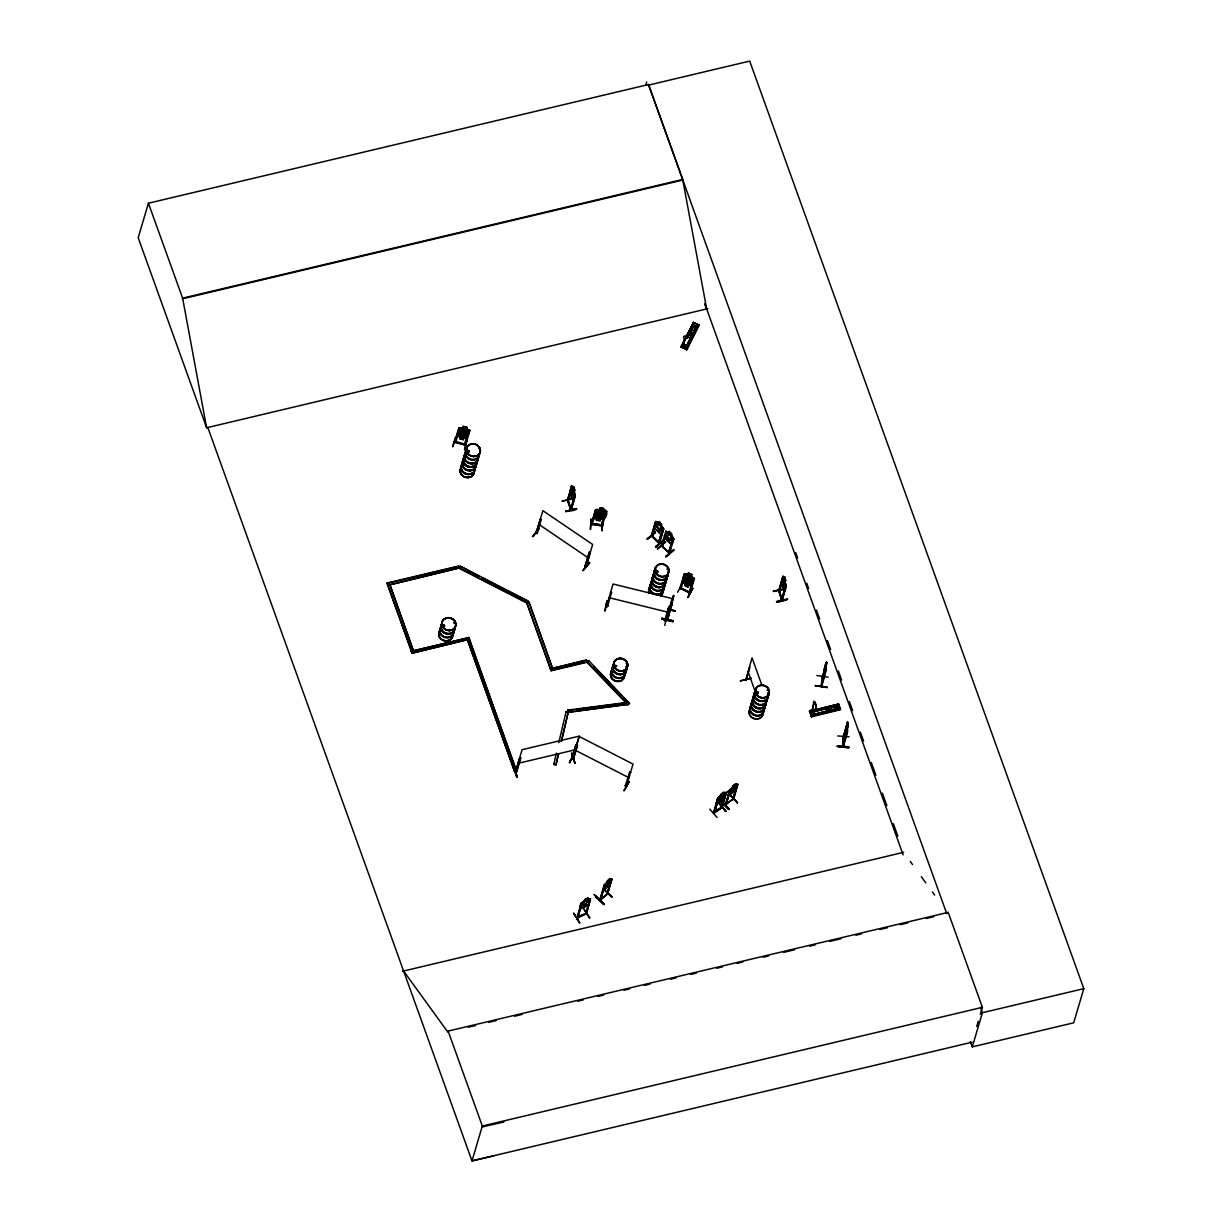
<?xml version="1.0" encoding="UTF-8"?>
<svg xmlns="http://www.w3.org/2000/svg" width="1222" height="1222" viewBox="0 0 1222 1222"><rect width="100%" height="100%" fill="white"/><g stroke="black" fill="none" stroke-linecap="round" stroke-linejoin="round"><path stroke-width="1.5" d="M565.847 510.995C577.196 511.911 583.169 504.717 565.939 511.774M717.681 798.287L713.312 813.104L721.942 807.192L726.235 792.543L721.148 807.681M713.556 812.493C732.971 801.342 710.792 812.279 714.595 812.294M721.286 794.163L719.101 797.294L714.427 812.936L718.246 798.837L717.711 799.662L713.938 812.813M721.209 807.299L722.446 806.978M826.225 664.799L826.24 663.699M683.831 346.743C685.954 347.201 682.686 346.284 684.885 346.3M685.252 345.719L684.519 345.2L684.855 346.162M684.885 345.795L685.007 345.414M843.516 745.206L843.287 746.611L847.335 732.849L847.61 721.805L845.639 729.03L845.41 736.835L846.006 736.194M845.761 729.015L845.884 736.194M846.372 731.504L846.464 728.388M847.304 728.373L847.396 725.257M845.471 734.529L848.19 722.859L847.61 727.869M848.725 747.665C814.005 743.343 872.141 750.14 837.421 746.627M837.773 735.95L849.107 736.805M843.379 735.919L842.89 746.474L847.213 731.703M843.791 736.881L843.776 735.965M847.64 723.806L847.274 722.859L843.195 737.553L847.747 722.37M812.294 712.044L811.118 711.907M571.667 485.608L575.043 493.566L573.943 499.813C569.773 500.409 569.742 488.556 571.667 485.608L567.375 500.103M672.314 601.163L667.151 619.691L671.581 604.997L667.609 619.86L667.991 618.256M816.815 675.537L828.088 677.156M781.591 583.138L784.005 590.822L781.469 583.154L781.759 580.45L781.622 583.154M593.327 517.716L594.518 518.418M596.855 518.632C587.751 517.685 609.977 520.282 600.567 519.075M600.063 520.862L600.46 518.999L602.477 518.663L603.408 515.516L601.957 513.958L598.49 513.546L596.244 514.676L595.313 517.822L596.993 518.602L596.351 520.435L600.063 520.755M604.447 518.907L603.057 519.304C605.913 519.182 608.464 511.392 605.532 510.445M811.271 712.151L810.934 712.884L811.775 712.472M811.057 714.351L810.69 711.403L810.247 712.9L811.194 712.395M828.791 709.707L827.477 708.286M590.15 529.279L591.356 519.213M590.715 529.386L590.822 519.197M594.259 514.447L594.915 516.264L603.546 517.12M595.267 510.49L596.275 510.613M603.042 510.261L604.737 511.04L603.805 514.187L601.56 515.302L598.093 514.905L596.642 513.332L597.573 510.2L599.59 509.849L599.987 507.985L603.699 508.428L603.042 510.261C612.359 510.582 591.051 510.078 596.993 509.437M596.947 509.482L599.483 509.666M599.971 508.108L603.683 508.535M602.018 530.715L602.736 520.603L602.11 530.44M605.272 512.033L606.326 511.804L605.272 512.033L601.148 525.75L602.538 524.986M605.379 515.776L603.546 517.227L594.915 516.158M745.527 679.783L745.878 679.829M746.107 680.165L749.758 666.616M848.832 746.81L837.513 745.848M443.036 625.129L443.953 626.076M467.232 451.422L468.133 450.597L467.598 451.193M467.598 452.125L467.354 451.132M454.951 623.113C453.469 621.005 454.691 625.221 454.63 622.548M468.927 451.88L468.423 451.88M479.253 449.299L478.902 448.367M614.467 666.051L616.484 665.578M615.521 665.455L615.43 666.677M616.591 666.021L615.903 667.013L614.727 666.464M626.29 663.011L626.626 663.943M626.489 663.928L626.581 663.149M655.771 571.652C656.382 569.131 656.458 574.172 657.635 571.316A7.225 6.385 16.5 0 0 655.863 571.865L656.138 572.354M667.823 569.101L667.93 569.544M753.149 704.071L753.317 702.879M756.158 692.828L757.06 692.003M756.555 692.492L757.548 693.348M767.263 690.461L768.271 689.926M673.551 595.893L671.29 606.005L671.856 605.196M652.334 536.534L654.855 527.98M652.197 536.259L651.754 535.343M659.59 542.721L658.551 542.293L662.293 530.684M661.835 544.936L662.355 546.02M672.711 538.871L668.663 552.695L672.986 538.642L673.704 539.33L672.986 538.642M669.671 552.955L661.423 545.806L665.898 531.096L672.925 537.237L673.643 538.627L672.314 543.118M671.367 535.511L673.734 538.688L669.748 553.077L662.232 546.433M847.472 727.808L846.327 733.169L846.51 726.723M536.046 532.929L540.414 518.983L541.254 519.549L537.084 533.571L536.214 533.036M536.198 532.364L537.313 533.235L536.412 532.089M585.094 565.71L585.934 566.702L584.987 566.076L589.355 552.191L590.195 552.756L586.025 566.764L592.655 544.447L542.874 510.689L536.275 532.593L537.084 533.571M586.239 566.489L585.46 565.832M586.148 566.382L585.582 565.389M822.375 675.965L822.024 677.507L822.696 677.019M822.36 676.072L821.153 686.443L825.385 671.749L821.153 686.55L821.902 685.206M824.178 676.255C821.902 679.233 826.637 660.613 824.499 669.152M823.781 676.912L824.621 669.152M825.14 668.495L824.804 671.581L825.736 668.449M825.675 670.068L825.507 671.856L826.5 662.385L826.209 666.494M825.69 671.917L821.826 685.909M825.782 670.099L826.378 665.929M825.308 666.845L824.621 673.23L826.759 662.95M827.065 687.131C791.062 682.105 851.154 691.117 815.716 685.786M811.362 711.998L811.24 712.915M567.665 501.157L571.132 490.755M570.995 508.932L574.493 496.942M672.955 598.138L673.123 597.069M586.423 913.919L590.302 899.789L585.475 914.239C592.059 911.169 575.043 917.508 576.891 918.379L581.076 903.302L590.486 898.705L586.361 913.414M585.277 913.934L586.499 912.91M586.453 913.827L576.921 918.302L581.657 903.898L580.969 904.631M675.094 611.061L667.67 609.335M842.92 745.557L843.302 736.912M845.777 729.045L846.281 726.311M573.118 758.45L571.804 758.327L575.959 744.641L576.937 744.397L573.011 758.419L572.095 758.679M572.889 757.503L571.804 758.327M778.857 590.195L779.575 591.005L779.224 589.89M779.468 591.463L782.935 579.442M661.744 619.05L672.879 621.601L661.728 619.096L661.927 618.256L673.047 620.868L661.927 618.286M667.243 619.661L673.582 595.481M671.565 602.538L672.283 599.865L669.137 610.252M671.214 604.859L671.856 601.835M672.864 621.631L673.062 620.807M667.64 609.503L675.17 610.649M604.722 610.878L606.937 601.025M605.211 610.954L606.876 601.041M665.715 620.929L664.692 619.783L665.578 620.99L672.176 598.581L613.047 584.009L606.555 606.448C608.021 603.576 606.784 608.525 606.723 605.455M611.58 592.548L610.588 592.303L611.58 592.548L607.441 606.647L607.792 605.745M664.86 619.783L664.692 620.73L668.709 606.647L669.641 607.227L668.709 606.647M558.561 753.668L555.903 764.941L553.749 764.422L556.407 753.134M558.805 742.701L566.092 711.525L568.245 712.059L627.329 704.422L626.871 702.451L567.787 710.089L568.123 712.487L561.372 741.433M555.903 764.941L558.423 754.096M561.509 741.006L568.245 712.059L567.787 710.089M813.562 704.025L811.851 711.296L813.088 714.58L815.288 708.668A3.803 0.993 76.1 0 0 816.006 706.255A3.803 0.993 76.1 0 0 814.264 701.611A3.803 0.993 76.1 0 0 813.562 704.025L813.776 703.979A3.803 0.993 76.1 0 1 814.494 701.55A3.803 0.993 76.1 0 1 816.22 706.209A3.803 0.993 76.1 0 1 815.517 708.623L813.302 714.519L812.08 711.235L813.776 703.979M671.458 603.179L672.192 600.216M457.776 436.437L456.707 435.414L466.208 438.484M463.245 439.691L463.673 437.812L465.643 437.736L466.575 434.589L465.17 432.771L461.779 431.885L459.564 432.756L458.647 435.887L460.282 436.926L459.625 438.744L463.245 439.691L463.749 438.011M468.286 431.778L468.881 433.856M467.552 438.362L463.642 437.919M455.821 436.926L452.644 446.84L455.623 437.14M462.802 427.99L458.998 427.639L454.569 442.395L454.966 441.402L464.757 444.044M458.724 428.296L459.716 428.555M458.968 427.746L468.668 429.716M463.275 426.417L466.926 427.272L463.275 426.417L462.878 428.189L460.893 428.265L459.976 431.412L461.381 433.23L464.757 434.131L466.972 433.26L467.904 430.113L466.254 429.075L466.789 427.288L466.422 428.953M468.454 431.229L469.538 431.152L468.53 430.892L464.284 444.869L465.536 444.197L465.353 445.19M464.406 444.9L464.635 444.06L464.497 444.976M466.789 436.361L458.281 434.115L457.67 432.145L458.372 434.192M454.584 442.303L465.399 445.159L469.874 430.495L466.285 428.968M464.452 449.65L466.911 439.859L464.91 450.047M468.5 435.124L466.697 436.391M469.844 430.602L468.774 429.564M685.114 345.23L684.748 346.544L684.427 345.826M826.271 662.904L822.498 677.645L822.864 676.255M843.348 746.413L843.806 736.102M903.134 854.881L704.727 303.56L706.667 308.937L682.701 179.466L648.5 84.532L148.427 203.219L138.193 237.74L206.64 427.776L707.843 308.662M493.795 1155.875L471.998 1160.9L207.771 427.364L206.594 427.639L182.628 298.168L148.427 203.219M412.028 653.205L469.477 639.167L412.028 653.205L387.023 583.031L458.678 566.015L459.365 567.94L389.436 584.941M387.588 585.369L459.365 567.94L526.819 602.522L528.912 602.018L552.527 668.342L528.912 602.018M456.799 435.521L459.121 427.685M455.577 442.563L459.625 428.907M528.79 602.446L526.697 602.95L459.243 568.367L458.678 566.015M550.435 668.846L586.377 659.911L586.942 662.263L627.818 704.743L629.437 703.49L588.698 660.598L586.942 662.263L551.122 670.771L526.697 602.95L527.812 600.812L460.358 566.229L478.78 576.173M468.652 637.67L411.325 651.28L468.652 637.67L516.814 771.403L514.737 771.892L467.384 639.656L514.737 771.892M645.628 85.494L646.682 81.92M946.729 913.659L648.5 84.532M532.991 536.748L539.269 528.607M526.697 602.95L527.812 600.812M572.935 498.79L562.242 501.005M571.316 488.158L567.741 500.012L570.75 509.818M567.543 499.829L567.772 501.203L571.835 486.448L571.529 493.459L573.607 496.758L574.737 489.732L573.622 486.539L573.149 488.388M573.5 486.57L573.026 488.418L572.278 487.349M574.798 489.778L574.172 491.488M570.567 508.994L574.997 495.246M570.934 509.986L575.241 495.216M575.318 496.132L571.3 509.895L568.276 500.47M513.698 766.698L516.738 776.948L517.395 776.535M513.79 766.652L517.334 776.81L514.172 768.592M468.774 637.242L516.585 771.907L520.709 758.114L519.61 758.007L515.577 772.044L522.069 749.697L579.396 736.102L575.852 748.063M520.587 757.777L516.57 771.861M595.603 509.834L591.219 524.009M593.449 517.716L595.725 509.864M602.171 525.353C596.718 523.138 589.478 524.635 592.502 523.795M592.074 524.727L596.26 510.964M551.122 670.771L526.819 602.522M589.829 562.914L583.093 570.414M585.109 566.29L589.355 552.191M980.334 1014.306L982.396 1007.325L948.196 912.376L448.123 1031.078L447.832 1032.071L403.596 971.016M591.295 524.574L602.247 525.827L606.601 511.147M566.092 711.525L568.123 712.487L627.329 704.422M553.749 764.422L556.025 764.514M586.942 662.263L588.698 660.598M683.663 345.887C681.632 347.628 685.848 349.538 685.252 346.605L683.556 346.116L685.252 346.605M698.755 324.624L686.718 349.691L699.06 325.159L693.424 322.532L698.724 324.899M574.936 753.791L569.299 762.62L574.371 753.791L573.271 756.922M575.959 744.641L571.927 758.679C576.601 760.237 570.781 754.096 569.864 762.91M573.042 758.495L575.47 749.346M577.349 745.496L573.255 759.244L577.532 745.191L576.433 745.038L577.532 745.191M572.843 758.037L574.982 762.864M655.374 532.181L647.461 538.948M647.4 539.253L655.45 532.212L647.339 539.146M658.536 523.337L659.04 521.657L661.682 524.162L661.224 530.852L659.498 530.944L656.107 525.995L657.039 522.863L658.521 523.551L659.116 521.794M448.123 1031.078L482.323 1126.027L471.998 1160.9L972.07 1042.198M651.234 536L659.3 543.637L663.653 528.958L661.087 525.827L661.484 524.207M655.572 546.677L663.852 540.536L655.893 547.288M659.07 542.156L658.49 543.026L662.538 529.202L663.531 529.661L662.813 528.973M657.573 548.922L665.623 541.881L657.635 548.617M659.177 543.653L663.561 528.897M663.531 540.216L655.45 546.906L663.409 540.139M662.309 546.509L666.555 532.532L665.822 531.845L666.28 532.761M666.555 532.532L662.584 546.142M668.724 533.006L669.213 531.326L668.709 533.22L667.212 532.532L666.28 535.664L667.212 538.26L669.671 540.613L671.397 540.521L671.856 533.831L669.137 531.402M673.658 549.793L665.715 556.59M627.192 704.85L626.871 702.451M627.818 704.743L629.559 703.062M573.912 913.353C591.463 942.605 561.692 893.679 579.625 922.747M664.478 620.623L664.692 619.783M581.015 903.211L579.579 907.747M581.657 903.898L577.914 917.89M666.968 615.796L664.783 625.42M581.855 904.219L577.441 917.523M669.778 608.281L673.612 595.358M584.834 899.545L584.345 901.225L584.864 899.453L587.965 897.941L587.354 899.728L588.775 899.529L585.857 904.769L582.879 906.174L581.672 905.594L582.604 902.447L584.376 901.133L582.207 902.111M589.859 917.859L583.642 908.74L589.493 918.028M677.599 592.258L682.273 583.551M587.965 897.941L587.415 899.82L590.547 898.796M680.868 588.775L681.173 587.813L679.89 588.256L684.396 573.653L688.032 574.798L688.429 573.011L691.789 574.645L691.24 576.433L692.614 577.807L691.683 580.954L689.605 581.473L686.489 579.946L685.206 577.777L686.138 574.645L687.971 574.905L688.521 573.118M681.021 588.805L685.13 574.783L684.213 574.34L684.962 575.088M675.048 611.199L667.747 608.968M585.628 914.209L590.379 898.781M629.651 771.922L630.567 772.38L629.651 771.922L625.328 785.899L625.756 785.013L626.779 785.609M685.252 583.642L684.702 585.414L688.062 587.049L688.612 585.277L690.354 585.43L691.285 582.283L690.018 580.129L686.886 578.602L684.809 579.121L683.877 582.268L685.389 583.642L684.839 585.414L688.017 586.85L688.566 585.369M624.03 790.68L629.162 781.576L624.167 790.42M595.878 896.108C622.823 922.9 574.432 875.196 603.897 904.005M691.652 574.645L691.102 576.433L694.463 578.571L689.85 593.25L688.979 592.701L693.134 579.091L694.218 579.228L693.134 579.091M692.706 588.362L687.849 597.268M680.028 587.751L690.277 592.884L689.345 591.86M604.05 885.247L599.712 900.064L607.823 893.756L607.029 894.29L611.657 878.71M607.533 893.343L599.987 900.339L600.338 899.377M604.554 885.721L600.063 900.263L607.93 893.588M600.644 898.888L599.788 899.85M600.781 899.804L605.348 884.132L609.915 878.633L607.319 880.879M606.647 883.017L605.715 886.149L608.144 884.071L609.06 880.925L603.958 885.293M606.891 882.528L607.655 880.68M609.213 879.336L607.487 881.245M604.416 887.264L609.442 882.956L609.839 878.557M609.915 878.633L609.335 880.237M607.639 892.839L606.738 894.03L611.596 879.672L607.777 893.71M609.32 880.451L611.84 878.694L607.624 893.267M611.81 897.208L603.714 889.601M751.087 678.347L740.41 680.73M745.588 679.417L746.26 679.661M745.634 680.318L752.049 657.864L761.55 684.228M746.092 680.242L749.636 668.174M784.325 589.34L773.495 591.188M778.689 590.47L783.103 575.944L786.082 585.781L785.883 584.024M716.81 803.923L717.513 798.256L725.501 792.559L723.455 794.025L723.974 792.131L721.117 794.086C720.888 797.049 714.565 799.936 720.155 796.041L723.745 798.745L716.734 803.832L716.184 802.778M781.652 599.055L785.578 585.781L786.235 586.606L782.217 600.369L779.101 590.501L782.645 578.541M779.01 591.479L782.783 576.906L783.439 577.731M785.715 580.236L784.692 576.952L784.31 578.617M784.799 576.937L782.599 580.862L783.669 586.911L784.585 587.202L785.166 581.855M718.536 803.129L725.776 811.408L719.025 802.808M785.792 580.16L785.334 581.886M723.867 792.253L723.363 793.933L724.631 793.506L723.699 796.652L721.881 798.974L718.169 800.441M720.934 801.678C729.213 806.153 734.315 816.846 720.98 801.601M717.024 817.35L709.768 809.117M782.049 599.452L786.036 585.689L781.836 600.445L779.147 591.219M721.056 807.788L725.99 793.521L722.294 807.482M721.316 808.078L721.362 807.131M725.058 805.099L732.635 799.234M729.412 790.374L728.526 795.98L728.083 794.85M729.488 790.451L725.15 805.13L733.536 798.455M729.458 791.749L729.962 790.894L725.578 805.42M725.99 804.488L729.962 790.894M725.914 804.565L730.787 789.336C741.769 779.544 710.807 805.817 736.897 784.28L737.691 784.295L733.383 798.959M787.548 599.04C779.972 603.699 767.004 602.049 787.564 599.101M729.809 795.018L737.523 802.732M735.109 785.777L735.522 784.005L732.757 786.067L732.345 787.839L732.91 786.143M733.215 785.99L734.865 784.753M729.855 792.467L730.848 792.788L735.201 788.465L735.522 784.005M732.528 799.494L732.681 799.096M733.735 799.173L737.431 785.288L732.528 799.585M732.803 799.86L737.599 784.219M729.931 794.896L737.477 802.747M809.819 710.486L809.743 711.571L812.905 710.135L809.819 710.486L809.881 712.487M825.094 666.54L826.561 661.942L822.498 677.645M812.752 709.753L814.249 715.007M826.652 662.966C823.872 662.125 821.581 692.813 821.398 685.038M811.301 715.741L809.331 711.204L838.582 703.994L840.385 709.249L811.209 716.214L840.415 708.928M830.685 706.133L832.564 710.883M833.618 705.4L835.512 710.15M838.582 703.994L838.934 705.674M843.195 737.553L847.671 722.889M845.563 731.428L848.19 722.859M847.335 731.718L842.859 746.443M947.905 913.369L948.196 912.376M976.714 1026.511L978.257 1021.271M648.302 85.173L749.697 61.1L1083.807 988.659L1073.68 1022.814L972.284 1046.887L982.412 1012.717L980.502 1007.417M692.263 334.064L692.324 333.056M828.256 710.41L828.608 708.852M444.747 625.664L442.899 625.878M454.095 622.609L454.66 623.342M614.849 665.883L616.362 666.082M657.879 571.85L657.207 572.614M667.411 568.642L666.937 569.421L667.976 569.345M758.266 693.027L757.594 693.791M767.309 690.262L768.424 690.399M689.269 340.464L686.504 346.911L683.037 345.337L684.274 338.433A3.803 1.757 26.5 0 1 684.992 336.019A3.803 1.757 26.5 0 1 689.88 338.234A3.803 1.757 26.5 0 1 689.162 340.648M515.455 771.708L516.921 771.25L515.577 771.632M514.859 771.464L516.952 770.975L515.776 771.586M733.093 799.31L733.903 798.73M669.549 610.878L673.612 596.321L672.299 601.209M667.701 619.661L669.885 609.518M681.571 347.369L693.561 322.272M681.219 347.079L684.549 340.571M686.184 337.303L693.531 322.577L687.192 335.882M681.464 347.323L684.06 342.466M683.434 344.192C680.15 348.01 683.297 349.4 684.121 344.512M690.781 329.466L687.543 336.035L690.904 329.543M683.556 344.268L681.922 347.537L680.807 347.033L693.516 322.455M682.227 347.537L683.892 344.176M687.085 337.715L694.783 323.28M687.39 337.975L693.928 324.884M687.482 338.02L694.05 324.93M687.436 343.993L693.959 330.887M697.35 324.41L685.756 349.248M698.709 324.777L686 349.355L686.795 349.706M686.657 349.66L699.03 325.159M682.029 581.504L683.098 582.65M683.083 582.588L692.141 586.316M693.424 581.901L692.935 579.625L685.053 575.791L683.358 576.998M690.842 586.484L692.034 586.239M685.588 573.668L694.463 578.571M693.134 583.077L691.423 584.284L683.602 580.343M688.429 573.011L691.789 574.645M688.979 592.701L689.559 591.906L689.086 592.807M687.757 597.558L692.767 588.408M687.91 597.589L692.737 588.653M609.121 885.476L603.026 890.716L610.511 883.201M625.328 785.838L625.801 785.074M625.511 785.99L626.626 786.113M624.137 790.68L629.162 781.851M459.243 568.367L460.358 566.229M736.347 788.816L734.957 791.123L728.434 795.889M595.358 896.765L603.454 904.372M721.347 801.327L728.923 809.361L721.469 801.052M567.39 500.317L570.888 509.895M826.439 708.852L827.202 708.18M828.73 709.845L826.775 710.089M541.254 519.549L540.2 519.274M532.517 536.397L538.871 528.347M537.466 532.731L537.206 533.22M583.108 570.43L589.416 562.334M582.955 570.659L589.401 562.578M657.787 572.064L656.031 572.049M604.05 885.385L611.199 878.801M722.141 807.589L713.831 813.348M607.716 606.081L606.418 605.944M665.807 620.471L664.554 620.287M454.553 441.936L465.582 444.793M568.138 501.112L571.041 509.391M591.479 523.627L602.415 524.971M594.656 513.209L596.504 511.636L605.027 512.751L605.776 514.508M594.778 513.225L596.428 511.575L605.134 512.705L605.654 514.493M611.871 879.932L610.878 880.283M655.649 522.176L652.136 536.84L652.487 535.984M656.764 521.718L655.634 521.504L651.326 536.229L655.634 521.504L658.612 523.474M654.305 526.01L654.702 528.469M663.653 528.958L662.889 527.476M662.232 533.54L660.827 534.35L662.232 533.372M664.478 535.679L664.875 538.138L671 544.019L672.482 543.133M665.623 541.881L657.512 548.815M669.137 551.809L668.694 552.65M665.623 556.575L673.689 549.549M666.066 556.957L674.009 550.175M692.126 334.171L689.972 333.743M732.849 786.158L735.598 784.096M734.987 785.899L736.897 784.28M737.691 785.563L736.667 785.853M737.385 803.037L730.252 794.651M684.549 346.743L684.794 345.979M469.111 452.033L467.384 451.605A7.225 6.385 16.5 0 1 469.019 451.025L469.416 451.453M444.518 626.076L443.555 626.306M757.671 693.21L757.946 692.339A7.225 6.385 16.5 0 0 756.265 693.057L757.823 693.592M718.246 798.837L717.711 799.662M726.235 793.811L725.196 794.056M725.776 811.408L718.994 802.793M716.672 803.786L723.439 799.234L724.906 797.049M683.465 577.059L685.13 575.883L692.889 579.717M691.362 584.192L693.011 583.016M784.829 590.15L783.882 590.715L784.738 590.302M572.919 500.272L573.912 499.706M670.954 543.912L672.406 543.042M725.868 811.316L718.628 802.854M590.501 900.11L589.432 900.217M579.686 907.702L580.236 909L587.614 905.334M580.175 908.908L587.736 905.456L589.218 903.318M585.384 913.567L577.594 917.019M515.638 771.113L516.677 770.945L515.821 772.044M571.988 758.175L573.485 758.862M690.69 332.323L690.094 334.156M690.354 332.583L692.11 332.934M513.133 767.049L516.753 776.917M443.372 624.946L444.228 624.625M689.956 593.22L680.074 588.408M626.351 786.357L625.435 785.899M809.957 710.868L812.905 710.135M814.921 710.089L838.521 704.178L840.476 709.692L811.469 716.871M838.72 705.094L809.697 712.258L838.872 705.293M813.547 711.922L837.162 706.179M838.017 708.409L810.828 715.191L840.033 708.134M811.103 715.909L838.292 709.172M519.747 758.358L520.709 758.114M576.097 744.977L577.059 744.748M574.875 763.154L571.804 753.119L572.415 756.449M751.163 678.164L740.333 681.036M182.628 298.168L682.701 179.466M182.429 298.81L682.502 180.108M570.307 492.756L572.935 500.409M573.011 498.5L562.181 501.341M565.74 511.224L576.555 508.78M386.9 583.459L458.555 566.443M552.222 668.419L584.467 660.766M551.244 670.343L587.079 661.835L627.94 704.315M518.021 763.368L575.348 749.758M402.42 971.291L903.669 852.314M468.225 1027.228L475.648 1025.472M488.632 1022.386L496.056 1020.63M514.599 1016.23L522.008 1014.459M577.655 1001.261L583.215 999.932M598.062 996.419L603.622 995.09M624.014 990.248L629.59 988.934M644.422 985.406L649.982 984.092M670.389 979.25L675.949 977.921M690.781 974.408L696.357 973.079M716.749 968.236L722.309 966.923M737.156 963.394L742.716 962.081M763.124 957.238L768.684 955.909M783.516 952.396L794.651 949.754M809.483 946.225L815.043 944.912M829.891 941.383L841.011 938.74M855.843 935.227L861.418 933.898M879.962 929.499L887.386 927.742M900.354 924.657L907.778 922.9M926.322 918.501L933.745 916.729M482.323 1126.027L982.396 1007.325M982.412 1012.717L1083.807 988.659M482.033 1127.02L503.831 1121.995M651.662 535.267L659.559 543.271M786.235 586.606L785.578 585.781M773.45 591.524L784.173 588.805M784.402 589.065L773.297 590.974M567.665 710.517L573.194 709.799M576.891 709.325L626.749 702.879M656.52 570.705L657.344 570.811M615.338 665.333L616.652 666.066M757.044 692.263L757.976 692.156A7.225 6.385 16.5 0 0 756.311 692.859M736.835 784.356L737.691 784.295M684.457 573.821L685.634 573.744M571.407 753.21L574.982 763.078M726.235 792.543L725.364 792.559L726.143 792.62M607.334 606.586L606.463 606.311M454.951 441.448L454.691 442.379M690.965 332.415L691.881 332.705M691.285 334.538L690.369 334.232M847.701 724.539L847.442 723.592M847.549 730.038L847.335 732.849M837.421 746.107L848.816 746.902M592.456 523.948L601.346 525.765M468.27 450.444L469.065 450.75A7.225 6.385 16.5 0 0 467.4 451.453M665.807 531.173L668.785 533.143M661.85 618.546L673.047 620.898M698.312 324.853L686.107 349.4L685.099 348.957M608.999 597.665L668.129 612.253M457.807 436.33L460.266 437.033M459.793 438.606L463.169 439.492M680.287 588.011L681.082 588.454M572.874 757.854L572.278 758.648M602.889 520.328L602.125 530.654M469.172 450.704A7.118 6.278 16.5 0 0 467.522 451.33L468.194 452.048M683.144 345.154L686.596 346.727M781.988 599.941L779.529 591.143M781.759 600.323L778.704 590.684M683.709 580.328L691.423 584.101M681.296 588.149L689.254 592.028M573.301 759.168L572.385 758.694L579.075 736.423L633.027 764.086L626.565 785.975M482.155 577.899L527.675 601.239M575.027 750.094L628.979 777.742M573.026 757.579L572.033 758.327M647.003 538.826L655.359 532.502M605.516 510.552L606.586 511.254M589.126 552.466L589.982 553.031M656.397 571.972L657.497 571.514A7.118 6.278 16.5 0 0 655.863 572.171M538.826 524.345L588.607 558.118M838.368 704.132L809.606 711.952M839.835 707.996L810.828 715.16L811.118 715.924L840.339 709.142L839.85 708.057M811.179 716.107L811.469 716.886M604.126 889.219L612.253 896.826M602.721 889.891L603.118 890.807L602.721 889.723M656.672 521.794L662.752 527.568M664.967 538.062L671.046 543.836M652.517 536.259L658.78 542.201M669.381 553.23L661.545 545.852M593.846 666.509L621.524 695.272M624.167 698.022L629.437 703.49M910.298 861.479L912.513 864.519M921.357 876.739L925.787 882.849M932.417 891.999L934.631 895.054M615.048 666.189L614.895 665.898A7.133 6.293 16.5 0 0 613.352 666.937M614.651 666.54L614.62 666.234A7.225 6.385 16.5 0 0 612.207 674.575A7.225 6.385 16.5 0 0 621.341 677.981A7.225 6.385 16.5 0 0 625.297 670.282M468.943 450.964L468.973 451.285A7.118 6.278 16.5 0 0 467.339 451.957M716.352 802.762L716.902 803.832M795.736 552.68L797.676 558.057M806.719 583.184L808.659 588.561M816.418 610.099L819.657 619.065M827.401 640.588L830.639 649.569M838.399 671.092L841.622 680.074M849.382 701.596L852.605 710.562M860.364 732.1L863.603 741.067M871.347 762.604L875.884 775.16M882.345 793.109L886.867 805.665M893.328 823.613L897.849 836.169M970.344 1041.511L972.284 1046.887M748.001 671.535L755.593 692.614M586.377 659.911L587.079 661.835M387.023 583.031L412.15 652.777M594.396 514.355L595.022 516.219M776.764 602.003L787.518 599.422M692.782 579.732L693.317 581.855M683.648 580.419L683.067 578.159L683.556 580.435M656.214 571.82L656.138 571.484A7.133 6.293 16.5 0 1 657.696 570.903M666.433 576.127A7.118 6.278 16.5 0 1 658.307 583.826A7.118 6.278 16.5 0 1 654.473 573.179M666.601 575.883A7.225 6.385 16.5 0 1 658.353 583.704A7.225 6.385 16.5 0 1 654.457 572.874M666.632 575.486A7.133 6.293 16.5 0 1 658.49 583.215A7.133 6.293 16.5 0 1 654.641 572.538M667.899 573.989A7.133 6.293 16.5 0 1 658.536 579.793A7.133 6.293 16.5 0 1 655.572 569.391M667.731 571.713A7.118 6.278 16.5 0 1 659.62 579.427A7.118 6.278 16.5 0 1 655.771 568.765M667.716 572.11A7.225 6.385 16.5 0 1 659.468 579.946A7.225 6.385 16.5 0 1 655.572 569.116M667.777 571.911A7.225 6.385 16.5 0 1 659.529 579.747A7.225 6.385 16.5 0 1 655.634 568.917M665.471 579.304A7.103 6.278 16.5 0 1 657.375 587.003A7.103 6.278 16.5 0 1 653.541 576.372M665.379 579.64A7.103 6.278 16.5 0 1 659.101 587.568A7.103 6.278 16.5 0 1 651.815 579.518A7.088 6.263 16.5 0 0 659.101 587.538A7.088 6.263 16.5 0 0 665.364 579.625A7.103 6.278 16.5 0 1 657.283 587.324A7.103 6.278 16.5 0 1 653.449 576.677A7.103 6.278 16.5 0 0 652.411 577.991A7.088 6.263 16.5 0 1 653.449 576.692M660.934 595.924A7.103 6.278 16.5 0 0 662.706 591.448A7.088 6.263 16.5 0 1 660.919 595.924M650.425 586.865A7.103 6.278 16.5 0 0 649.004 592.976A7.088 6.263 16.5 0 1 650.44 586.881M664.371 583.093A7.133 6.293 16.5 0 1 656.245 590.822A7.133 6.293 16.5 0 1 652.395 580.144M663.24 586.865A7.118 6.278 16.5 0 1 656.962 594.808M653.388 593.938A7.118 6.278 16.5 0 1 650.257 585.231M664.539 582.848A7.225 6.385 16.5 0 1 656.29 590.684A7.225 6.385 16.5 0 1 652.38 579.854M662.293 590.027A7.103 6.278 16.5 0 1 660.873 596.137M648.943 593.205A7.103 6.278 16.5 0 1 650.364 587.095M663.409 586.621A7.225 6.385 16.5 0 1 656.092 594.625A7.225 6.385 16.5 0 1 650.226 584.956M663.47 586.423A7.225 6.385 16.5 0 1 656.153 594.442A7.225 6.385 16.5 0 1 650.272 584.758M663.79 587.889A7.133 6.293 16.5 0 1 655.313 593.953A7.133 6.293 16.5 0 1 650.425 584.59M664.89 584.116A7.118 6.278 16.5 0 1 656.428 590.18A7.118 6.278 16.5 0 1 651.555 580.832M478.245 457.547A7.118 6.278 16.5 0 1 468.897 463.337A7.118 6.278 16.5 0 1 465.949 452.95M478.428 457.334A7.225 6.385 16.5 0 1 468.927 463.214A7.225 6.385 16.5 0 1 465.918 452.659M477.023 458.846A7.118 6.278 16.5 0 1 468.912 466.56A7.133 6.309 16.5 0 1 465.032 455.959M478.428 456.921A7.118 6.278 16.5 0 1 469.08 462.71A7.118 6.278 16.5 0 1 466.132 452.323M478.474 457.135A7.225 6.385 16.5 0 1 468.973 463.016A7.225 6.385 16.5 0 1 465.979 452.461M479.36 453.774A7.118 6.278 16.5 0 1 470.012 459.564A7.118 6.278 16.5 0 1 467.064 449.177M479.421 454.783A7.118 6.278 16.5 0 1 469.355 458.555A7.118 6.278 16.5 0 1 467.247 448.55M479.543 453.561A7.225 6.385 16.5 0 1 470.042 459.441A7.225 6.385 16.5 0 1 467.033 448.886M477.283 460.862A7.133 6.309 16.5 0 1 467.904 466.667A7.133 6.309 16.5 0 1 464.94 456.249M477.023 458.922A7.133 6.309 16.5 0 1 468.881 466.667A7.118 6.278 16.5 0 1 465.078 455.898A7.088 6.263 16.5 0 0 464.07 457.211M477.344 460.495A7.088 6.263 16.5 0 1 469.828 466.697A7.088 6.263 16.5 0 1 463.459 458.739M477.069 462.695A7.118 6.278 16.5 0 1 467.003 466.468A7.118 6.278 16.5 0 1 464.91 456.463A7.088 6.263 16.5 0 0 467.018 466.437A7.088 6.263 16.5 0 0 477.038 462.695M475.832 462.878A7.118 6.278 16.5 0 1 467.721 470.592A7.118 6.278 16.5 0 1 463.871 459.93M476.015 462.252A7.118 6.278 16.5 0 1 467.904 469.951A7.118 6.278 16.5 0 1 464.07 459.304M474.716 466.651A7.118 6.278 16.5 0 1 466.605 474.365A7.118 6.278 16.5 0 1 462.756 463.703M474.884 466.407A7.225 6.385 16.5 0 1 466.636 474.243A7.225 6.385 16.5 0 1 462.741 463.413M474.946 466.208A7.225 6.385 16.5 0 1 466.697 474.044A7.225 6.385 16.5 0 1 462.802 463.214M474.9 466.01A7.118 6.278 16.5 0 1 466.789 473.724A7.118 6.278 16.5 0 1 462.939 463.077M476 462.634A7.225 6.385 16.5 0 1 467.751 470.47A7.225 6.385 16.5 0 1 463.856 459.64M476.061 462.435A7.225 6.385 16.5 0 1 467.812 470.271A7.225 6.385 16.5 0 1 463.917 459.441M473.846 469.676A7.133 6.309 16.5 0 1 465.689 477.405A7.133 6.309 16.5 0 1 461.84 466.712M625.328 669.885A7.133 6.293 16.5 0 1 618.118 677.782A7.133 6.293 16.5 0 1 612.314 668.251M626.26 666.754A7.133 6.293 16.5 0 1 618.133 674.483A7.133 6.293 16.5 0 1 614.284 663.79M626.443 666.127A7.118 6.278 16.5 0 1 618.317 673.826A7.118 6.278 16.5 0 1 614.483 663.179M625.129 670.527A7.118 6.278 16.5 0 1 617.018 678.241A7.118 6.278 16.5 0 1 613.184 667.579M626.428 666.509A7.225 6.385 16.5 0 1 618.179 674.345A7.225 6.385 16.5 0 1 614.269 663.515M626.474 666.311A7.225 6.385 16.5 0 1 618.225 674.147A7.225 6.385 16.5 0 1 614.33 663.317M624.182 673.689A7.103 6.278 16.5 0 1 616.988 681.555A7.103 6.278 16.5 0 1 611.214 672.054M611.29 671.825A7.103 6.278 16.5 0 0 617.064 681.326A7.103 6.278 16.5 0 0 624.243 673.459A7.088 6.263 16.5 0 1 617.064 681.326A7.088 6.263 16.5 0 1 611.29 671.84M766.988 697.059A7.225 6.385 16.5 0 1 758.74 704.895A7.118 6.278 16.5 0 1 754.86 694.356M754.845 694.065A7.225 6.385 16.5 0 0 758.74 704.895A7.118 6.278 16.5 0 0 766.82 697.304M767.019 696.662A7.133 6.293 16.5 0 1 758.893 704.391A7.133 6.293 16.5 0 1 755.043 693.714M756.433 692.721A7.133 6.293 16.5 0 1 758.098 692.095M767.049 696.861A7.225 6.385 16.5 0 1 758.801 704.697A7.225 6.385 16.5 0 1 754.906 693.867M767.951 693.531A7.133 6.293 16.5 0 1 759.824 701.26A7.133 6.293 16.5 0 1 755.975 690.583M768.119 692.905A7.118 6.278 16.5 0 1 760.008 700.618A7.118 6.278 16.5 0 1 756.174 689.956A7.225 6.385 16.5 0 0 759.916 700.924A7.225 6.385 16.5 0 0 768.164 693.088M768.103 693.286A7.225 6.385 16.5 0 1 759.87 701.123A7.225 6.385 16.5 0 1 755.96 690.293M765.858 700.496A7.103 6.278 16.5 0 1 758.679 708.363A7.103 6.278 16.5 0 1 752.905 698.862M765.766 700.817A7.103 6.278 16.5 0 1 761.871 708.378A7.103 6.278 16.5 0 1 752.905 705.033A7.103 6.278 16.5 0 1 755.227 696.876M763.032 712.854A7.103 6.278 16.5 0 1 753.699 718.643A7.103 6.278 16.5 0 1 750.751 708.271M763.979 709.707A7.118 6.278 16.5 0 1 755.517 715.771A7.118 6.278 16.5 0 1 750.644 706.408M764.162 709.478A7.225 6.385 16.5 0 1 754.661 715.359A7.225 6.385 16.5 0 1 751.667 704.819M764.178 709.066A7.133 6.293 16.5 0 1 754.814 714.87A7.133 6.293 16.5 0 1 751.851 704.468M764.773 704.284A7.133 6.293 16.5 0 1 757.548 712.182A7.133 6.293 16.5 0 1 751.744 702.635M764.926 704.04A7.225 6.385 16.5 0 1 757.609 712.044A7.225 6.385 16.5 0 1 751.729 702.375M764.987 703.841A7.225 6.385 16.5 0 1 757.671 711.846A7.225 6.385 16.5 0 1 751.79 702.176M765.293 705.293A7.118 6.278 16.5 0 1 756.83 711.357A7.118 6.278 16.5 0 1 751.958 702.008M763.078 712.64A7.088 6.263 16.5 0 1 753.775 718.414A7.088 6.263 16.5 0 1 750.827 708.073M765.751 700.817A7.088 6.263 16.5 0 1 760.405 708.684A7.088 6.263 16.5 0 1 752.08 702.345M752.217 700.71A7.088 6.263 16.5 0 1 753.852 697.884M455.042 627.497A7.088 6.263 16.5 0 1 442.899 627.39A7.088 6.263 16.5 0 1 448.352 617.95A7.088 6.263 16.5 0 1 455.042 627.497A7.103 6.278 16.5 0 1 442.883 627.405A7.103 6.278 16.5 0 1 448.352 617.95A7.103 6.278 16.5 0 1 455.042 627.512A7.225 6.385 16.5 0 1 446.412 633.561A7.225 6.385 16.5 0 1 441.463 624.06M440.439 630.002A7.133 6.309 16.5 0 0 443.403 640.42A7.133 6.309 16.5 0 0 452.782 634.615A7.133 6.309 16.5 0 1 443.357 640.557A7.133 6.309 16.5 0 1 440.394 630.14M453.652 631.591A7.118 6.278 16.5 0 1 445.19 637.655A7.118 6.278 16.5 0 1 440.317 628.307M453.881 631.178A7.225 6.385 16.5 0 1 444.396 637.059A7.225 6.385 16.5 0 1 441.386 626.504M453.836 630.949A7.118 6.278 16.5 0 1 444.487 636.738A7.118 6.278 16.5 0 1 441.539 626.367M454.767 627.818A7.118 6.278 16.5 0 1 446.305 633.882A7.118 6.278 16.5 0 1 441.432 624.534M454.951 627.604A7.225 6.385 16.5 0 1 446.351 633.76A7.225 6.385 16.5 0 1 441.402 624.259M454.951 627.176A7.118 6.278 16.5 0 1 446.504 633.24A7.118 6.278 16.5 0 1 441.631 623.892M452.751 634.539A7.088 6.263 16.5 0 1 443.433 640.297A7.088 6.263 16.5 0 1 440.5 629.956M459.778 429.548L458.006 430.999L459.823 429.732L468.148 431.916L459.778 429.548M389.803 584.452L413.418 650.776L389.803 584.452M461.381 433.23L460.45 436.361L463.841 437.262L464.772 434.115L461.381 433.23M462.71 428.754L461.779 431.885L465.17 432.787L466.086 429.64L462.71 428.754M460.648 437.934L462.649 439.065L460.648 437.934M463.902 426.952L465.903 428.082L463.902 426.952M572.858 488.968L571.927 492.115L573.026 495.139L573.958 492.008L572.858 488.968M573.637 487.547L574.172 490.053L573.637 487.547M598.093 514.89L597.161 518.036L600.628 518.433L601.56 515.302L598.093 514.89M599.422 510.414L598.49 513.546L601.957 513.958L602.874 510.827L599.422 510.414M597.375 519.503L599.59 519.762L597.375 519.503M600.613 508.52L602.843 508.795L600.613 508.52M681.525 346.086L681.265 346.972L686.443 349.324L686.718 348.423L681.525 346.086M682.762 343.581L682.502 344.482L687.696 346.834L687.955 345.933L682.762 343.581M687.894 333.606L693.027 336.142L687.894 333.606M689.132 331.116L694.264 333.652L689.132 331.116M690.247 328.917L695.379 331.437L690.247 328.917M691.484 326.427L696.616 328.947L691.484 326.427M692.324 324.762L697.457 327.282L692.324 324.762M658.368 524.116L657.436 527.247L659.895 529.6L660.827 526.453L658.368 524.116M659.376 522.573L660.797 524.635L659.376 522.573M668.541 533.785L667.609 536.916L670.068 539.269L671 536.122L668.541 533.785M669.564 532.242L670.985 534.304L669.564 532.242M584.208 901.699L583.276 904.83L586.255 903.425L587.186 900.278L584.208 901.699M585.323 899.484L587.232 898.567L585.323 899.484M686.474 579.946C687.574 584.864 680.944 582.268 686.932 581.718L685.298 578.632L687.711 581.687L691.102 581.458L688.322 582.405L689.911 585.307L687.543 582.466L685.405 583.108L688.689 584.605L689.605 581.473L686.474 579.946M687.803 575.455L686.886 578.602L690.018 580.129L690.934 576.983L687.803 575.455M685.695 584.758L687.543 586.3L685.695 584.758M688.948 573.775L690.797 575.318L688.948 573.775M784.035 579.365L783.103 582.512L784.066 585.552L784.998 582.42L784.035 579.365M784.799 577.945L785.242 580.481L784.799 577.945M720.537 796.316L719.605 799.463L722.278 797.63L723.21 794.483L720.537 796.316M721.591 794.025L723.302 792.849L721.591 794.025M732.177 788.297L731.245 791.444L733.811 789.504L734.743 786.372L732.177 788.297M825.171 707.324L826.958 712.426L825.171 707.324M828.119 706.591L829.906 711.693L828.119 706.591M835.634 704.727L837.421 709.845L835.634 704.727M697.701 324.319L685.359 348.942L697.716 324.441M596.84 514.095L598.704 516.371L595.771 518.036L599.391 516.86L602.049 518.693L600.231 516.57L603.24 514.844L599.544 516.096L596.84 514.095M460.129 432.206L461.947 434.833L459.075 436.162L462.603 435.429L465.2 437.705L463.428 435.246L466.392 433.856L462.771 434.665L460.129 432.206M654.702 528.393L660.903 534.274L654.793 528.393M656.107 573.271A7.103 6.278 16.5 0 0 668.266 573.362A7.103 6.278 16.5 0 0 661.576 563.8A7.103 6.278 16.5 0 0 656.107 573.271M656 573.592A7.103 6.278 16.5 0 0 668.159 573.698A7.103 6.278 16.5 0 0 661.469 564.136A7.103 6.278 16.5 0 0 656 573.592A7.088 6.263 16.5 0 0 668.159 573.683A7.088 6.263 16.5 0 0 661.469 564.136A7.088 6.263 16.5 0 0 656.015 573.576M657.436 586.774A7.103 6.278 16.5 0 0 665.532 579.075A7.088 6.263 16.5 0 1 657.451 586.743A7.103 6.278 16.5 0 1 653.602 576.127A7.088 6.263 16.5 0 0 657.451 586.743M467.491 453.194A7.133 6.309 16.5 0 0 479.727 453.301A7.133 6.309 16.5 0 0 472.99 443.678A7.133 6.309 16.5 0 0 467.491 453.194A7.118 6.278 16.5 0 0 479.65 453.469A7.118 6.278 16.5 0 0 472.945 443.892A7.118 6.278 16.5 0 0 467.461 453.377A7.088 6.263 16.5 0 0 479.62 453.454A7.088 6.263 16.5 0 0 472.945 443.922A7.088 6.263 16.5 0 0 467.491 453.362M466.636 477.481A7.118 6.278 16.5 0 0 473.846 469.599A7.088 6.263 16.5 0 1 466.636 477.451A7.118 6.278 16.5 0 1 460.847 467.95A7.088 6.263 16.5 0 0 466.636 477.451M614.803 667.67A7.103 6.278 16.5 0 0 626.962 667.777A7.103 6.278 16.5 0 0 620.272 658.215A7.103 6.278 16.5 0 0 614.803 667.67M614.712 667.976A7.103 6.278 16.5 0 0 626.871 668.083A7.103 6.278 16.5 0 0 620.18 658.521A7.103 6.278 16.5 0 0 614.712 667.976A7.088 6.263 16.5 0 0 626.855 668.083A7.088 6.263 16.5 0 0 620.18 658.536A7.088 6.263 16.5 0 0 614.727 667.976M614.727 667.808A7.133 6.309 16.5 0 0 626.962 667.915A7.133 6.309 16.5 0 0 620.226 658.291A7.133 6.309 16.5 0 0 614.727 667.808M756.494 694.447A7.103 6.278 16.5 0 0 768.653 694.554A7.103 6.278 16.5 0 0 761.963 684.992A7.103 6.278 16.5 0 0 756.494 694.447M756.403 694.768A7.103 6.278 16.5 0 0 768.562 694.875A7.103 6.278 16.5 0 0 761.871 685.313A7.103 6.278 16.5 0 0 756.403 694.768M758.755 708.103A7.103 6.278 16.5 0 0 765.934 700.252A7.088 6.263 16.5 0 1 758.74 708.103A7.103 6.278 16.5 0 1 752.981 698.602A7.088 6.263 16.5 0 0 758.74 708.103M756.418 694.768A7.088 6.263 16.5 0 0 768.546 694.86A7.088 6.263 16.5 0 0 761.871 685.313A7.088 6.263 16.5 0 0 756.418 694.768M442.944 627.115A7.133 6.309 16.5 0 0 455.18 627.207A7.133 6.309 16.5 0 0 448.443 617.599A7.133 6.309 16.5 0 0 442.944 627.115M442.914 627.237A7.133 6.309 16.5 0 0 455.134 627.344A7.133 6.309 16.5 0 0 448.413 617.721A7.133 6.309 16.5 0 0 442.914 627.237"/></g></svg>
